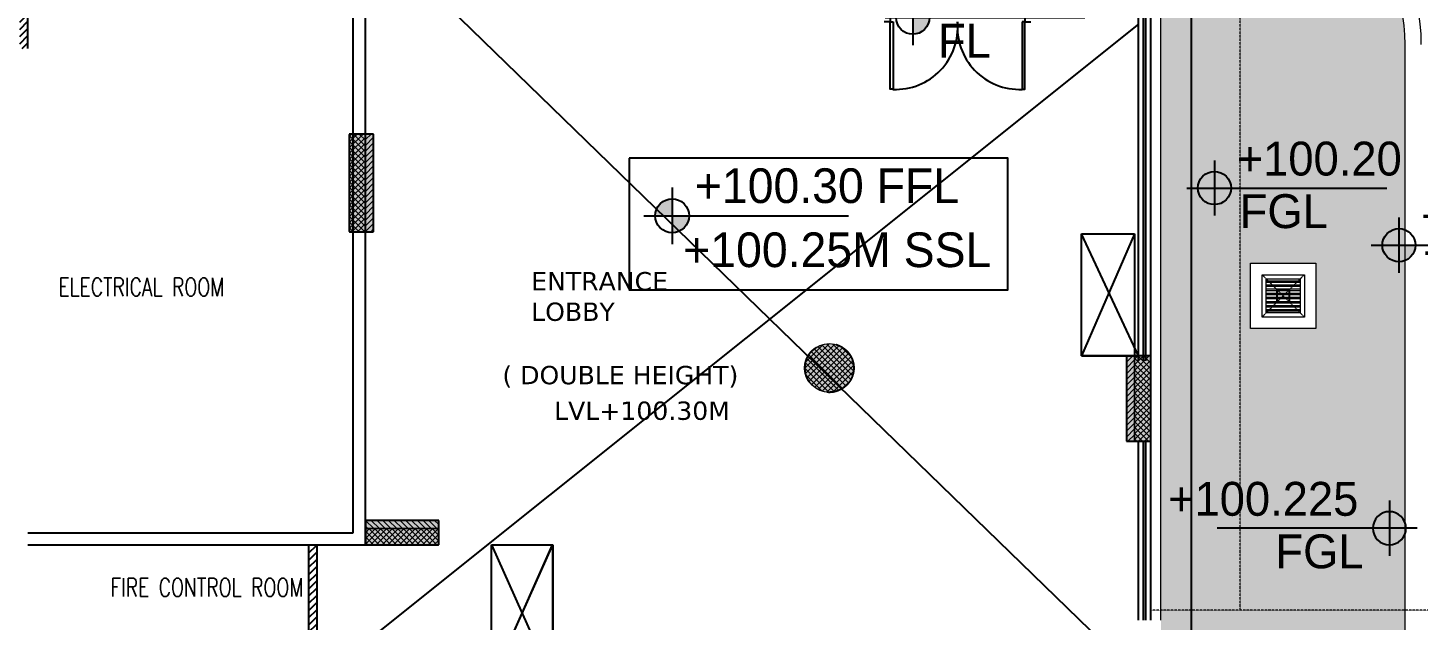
# Model space of a CAD drawing. Header units: millimetres. Extents: x 7964926 to 16080295, y -6277184 to -2986664.
# Drawn here: x 8006886 to 8023973, y -3099535 to -3092254 of the extents above; entities that cross this region are included whole.
import ezdxf

# ---------------------------------------------------------------- set-up
doc = ezdxf.new("R2010")
doc.units = ezdxf.units.MM
doc.header["$LTSCALE"] = 2000
doc.header["$MEASUREMENT"] = 0
for name, pattern in [('( Hidden )', [0.375, 0.25, -0.125]), ('1', [0, 0, 0]), ('DASHED2', [0.375, 0.25, -0.125]), ('HIDDEN', [0.375, 0.25, -0.125])]:
    doc.linetypes.add(name, pattern=pattern)
for name, color, linetype in [('a-col', 8, 'DASHED2'), ('a-cutout', 8, 'Continuous'), ('a-door', 8, 'Continuous'), ('a-ele 0', 8, 'Continuous'), ('a-glazing', 5, 'Continuous'), ('a-hat col', 252, 'Continuous'), ('a-hatch con 1', 253, 'Continuous'), ('a-hatch wall', 8, 'Continuous'), ('a-text m', 8, 'Continuous'), ('a-wall', 8, 'Continuous'), ('a-window', 8, 'Continuous'), ('L-FL', 7, 'Continuous')]:
    doc.layers.add(name, color=color, linetype=linetype)
for name, color, linetype, lineweight in [('Building block', 7, 'Continuous', 9), ('L-CHAMBERS', 50, 'Continuous', 5), ('L-CORECUT', 4, 'Continuous', 5), ('L-ELE 1', 24, 'Continuous', 20), ('L-ELE 2', 30, 'Continuous', 15), ('L-ELE 3', 40, 'Continuous', 9), ('L-Paver 400x400', 250, '1', 13), ('L-SHRUBS', 96, 'Continuous', 18), ('STR-Capital', 8, 'Continuous', 15), ('STR-Column', 250, 'Continuous', 15), ('STR-Column Hatch', 250, 'Continuous', 15), ('STR-Podium Beam', 8, 'Continuous', 15)]:
    doc.layers.add(name, color=color, linetype=linetype, lineweight=lineweight)
doc.styles.add('a-100 txt m', font='romans.shx', dxfattribs={"width": 0.75, "height": 300})
doc.styles.add('a-con txt m', font='verdana.ttf', dxfattribs={"height": 300})
doc.styles.add('Century Gothic', font='GOTHIC.TTF')
doc.styles.get("Standard").update_dxf_attribs({"font": 'romans.shx', "width": 0.75})
pattern_1 = [(45, (1286095.437, 166168.526), (-44.1941738, 44.1941738), [])]
pattern_2 = [(45, (5499551.44, -3591598.786), (-35.3553391, 35.3553391), []), (135, (5499551.44, -3591598.786), (-35.3553391, -35.3553391), [])]
pattern_3 = [(45, (5509201.44, -3594123.786), (-35.3553391, 35.3553391), []), (135, (5509201.44, -3594123.786), (-35.3553391, -35.3553391), [])]
pattern_4 = [(315, (7514197.237, -587125.35), (35.3553391, 35.3553391), []), (45, (7514197.237, -587125.35), (-35.3553391, 35.3553391), [])]
pattern_5 = [(315, (7622327.187, -600937.335), (35.3553391, 35.3553391), [])]
pattern_6 = [(45, (5513663.427, -3483468.836), (-35.3553391, 35.3553391), [])]
pattern_7 = [(45, (5523013.427, -3485993.836), (-35.3553391, 35.3553391), [])]
pattern_8 = [(315, (5509213.427, -3570941.595), (35.3553391, 35.3553391), []), (45, (5509213.427, -3570941.595), (-35.3553391, 35.3553391), [])]

# ---------------------------------------------------------------- blocks, each defined once
blk = doc.blocks.new('basement - column')
at = {"layer": 'a-hat col'}
h = blk.add_hatch(color=256, dxfattribs=at)
h.dxf.hatch_style = 1
h.paths.add_polyline_path([(23050, -7499), (22750, -7499), (22750, -8699), (23050, -8699)])
h = blk.add_hatch(color=256, dxfattribs=at)
h.dxf.hatch_style = 1
edge = h.paths.add_edge_path()
edge.add_arc((28650, -10374), 300, 0, 360)
h = blk.add_hatch(color=256, dxfattribs=at)
h.dxf.hatch_style = 1
h.paths.add_polyline_path([(32600, -10224), (32300, -10224), (32300, -11274), (32600, -11274)])
h = blk.add_hatch(color=256, dxfattribs=at)
h.dxf.hatch_style = 1
h.paths.add_polyline_path([(23850, -12249), (22950, -12249), (22950, -12549), (23850, -12549)])
at = {"layer": 'a-col', "linetype": 'DASHED2', "ltscale": 0.001}
for points in [[(22750, -8699), (23050, -8699), (23050, -7499), (22750, -7499)], [(32300, -11274), (32600, -11274), (32600, -10224), (32300, -10224)], [(22950, -12249), (22950, -12549), (23850, -12549), (23850, -12249)]]:
    blk.add_lwpolyline(points, close=True, dxfattribs=at)
at = {"layer": 'a-col'}
blk.add_circle((28650, -10374), 300, dxfattribs=at)
blk = doc.blocks.new('finish lvl')
h = blk.add_hatch(color=256)
edge = h.paths.add_edge_path()
edge.add_ellipse((0.0378, 0.003), major_axis=(-0.0305, 0.0305), ratio=1, start_angle=-45, end_angle=45)
edge.add_line((-0.0053, 0.003), (0.0378, 0.003))
edge.add_line((0.0378, 0.003), (0.0378, 0.0461))
edge = h.paths.add_edge_path()
edge.add_ellipse((0.0378, 0.003), major_axis=(-0.0305, 0.0305), ratio=1, start_angle=135, end_angle=225)
edge.add_line((0.0809, 0.003), (0.0378, 0.003))
edge.add_line((0.0378, 0.003), (0.0378, -0.0401))
for p, q in [((0.0378, 0.0748), (0.0378, -0.0688)), ((-0.034, 0.003), (0.4857, 0.003))]:
    blk.add_line(p, q)
blk.add_ellipse((0.0378, 0.003), major_axis=(-0.0305, 0.0305), ratio=1, start_param=1.570796326794534, end_param=7.85398163397412)
at = {"layer": 'L-FL'}
for tag, p in [('%%P0.00', (0.1256, 0.0357)), ('FIN.LVL.', (0.1075, -0.103))]:
    blk.add_attdef(tag, p, '', height=0.08, dxfattribs=at)
blk = doc.blocks.new('door1800')
at = {"layer": 'a-door'}
for points in [[(129709, -237812), (129709, -237885), (129583, -237885), (129583, -237812)], [(129709, -239665), (129709, -239592), (129583, -239592), (129583, -239665)]]:
    blk.add_lwpolyline(points, dxfattribs=at)
for points in [[(129583, -237922), (128731, -237922), (128731, -237885), (129583, -237885)], [(129583, -239555), (128731, -239555), (128731, -239592), (129583, -239592)]]:
    blk.add_lwpolyline(points, close=True, dxfattribs=at)
for centre, start, end in [((129517, -237954), 177.6594, 274.8088), ((129517, -239523), 85.1912, 182.3406)]:
    blk.add_arc(centre, 787, start, end, dxfattribs=at)
blk = doc.blocks.new('block 1')
at = {"layer": 'a-hatch con 1'}
h = blk.add_hatch(color=256, dxfattribs=at)
h.dxf.hatch_style = 1
edge = h.paths.add_edge_path()
edge.add_arc((8094319, -2859780), 300, 0, 360)
at = {"layer": 'a-hatch wall'}
h = blk.add_hatch(dxfattribs=at)
h.set_pattern_fill('ANSI31', color=256, scale=500)
h.set_pattern_definition(pattern_1)
h.paths.add_polyline_path([(8084469, -2854355), (8084369, -2854355), (8084369, -2855855), (8084469, -2855855)])
h.paths.add_polyline_path([(8083944, -2855655), (8083844, -2855655), (8083844, -2855855), (8083944, -2855855)])
h.paths.add_polyline_path([(8083944, -2854355), (8083844, -2854355), (8083844, -2854955), (8083944, -2854955)])
h = blk.add_hatch(dxfattribs=at)
h.set_pattern_fill('ANSI31', color=256, scale=500)
h.set_pattern_definition(pattern_1)
h.paths.add_polyline_path([(8088019, -2861955), (8087919, -2861955), (8087919, -2864030), (8088019, -2864030)])
h.paths.add_polyline_path([(8086919, -2863930), (8084469, -2863930), (8084469, -2864030), (8086919, -2864030)])
at = {"layer": 'a-col'}
blk.add_circle((8094319, -2859780), 300, dxfattribs=at)
blk.add_circle((8094319, -2859780), 300, dxfattribs=at)
at = {"layer": 'a-cutout', "linetype": 'HIDDEN', "ltscale": 1000}
for p, q in [((8088619, -2854355), (8098119, -2863580)), ((8098119, -2855555), (8088019, -2863630))]:
    blk.add_line(p, q, dxfattribs=at)
at = {"layer": 'a-ele 0', "color": 8, "linetype": 'HIDDEN', "ltscale": 400}
for p, q in [((8098119, -2859630), (8097419, -2858130)), ((8098069, -2858130), (8097419, -2859630)), ((8097419, -2859630), (8098119, -2859630)), ((8090169, -2863630), (8090919, -2861955)), ((8090169, -2861955), (8090919, -2863630))]:
    blk.add_line(p, q, dxfattribs=at)
for points in [[(8097419, -2858130), (8098069, -2858130), (8098069, -2859630), (8097419, -2859630)], [(8090919, -2863630), (8090169, -2863630), (8090169, -2861955), (8090919, -2861955)]]:
    blk.add_lwpolyline(points, close=True, dxfattribs=at)
at = {"layer": 'a-wall'}
for p, q in [((8084469, -2855855), (8084469, -2854205)), ((8088469, -2861805), (8088469, -2854355)), ((8088619, -2861955), (8088619, -2854355)), ((8084469, -2861805), (8088469, -2861805)), ((8084469, -2861955), (8088619, -2861955)), ((8087919, -2861955), (8087919, -2864030)), ((8088019, -2861955), (8088019, -2864030))]:
    blk.add_line(p, q, dxfattribs=at)
at = {"layer": 'a-window'}
for p, q in [((8098119, -2859693), (8098119, -2855105)), ((8098179, -2859693), (8098179, -2855105)), ((8098209, -2859693), (8098209, -2855105)), ((8098269, -2859693), (8098269, -2855105)), ((8098119, -2862880), (8098119, -2860680)), ((8098179, -2862880), (8098179, -2860680)), ((8098209, -2862880), (8098209, -2860680)), ((8098269, -2862880), (8098269, -2860680))]:
    blk.add_line(p, q, dxfattribs=at)
at = {"layer": 'a-glazing', "xscale": 0.9712230215821644, "yscale": 0.9712230215821644, "zscale": 0.9712230215821644, "rotation": 90.00000000000004}
blk.add_blockref('door1800', (7864026, -2981382), dxfattribs=at)
blk = doc.blocks.new('CHAMBERS')
at = {"layer": 'L-Paver 400x400', "true_color": 0x636466}
h = blk.add_hatch(dxfattribs=at)
h.set_pattern_fill('ANSI32', color=251, scale=135, angle=315)
h.set_pattern_definition([(0, (0.48, 1.42), (1e-14, 50.625), []), (0, (17.355, -15.46), (1e-14, 50.625), [])])
h.paths.add_polyline_path([(7999084, -3148058), (7998664, -3148058), (7998664, -3148478), (7999084, -3148478)])
at = {"layer": 'L-CHAMBERS', "color": 42}
for points in [[(7999274, -3148668), (7998474, -3148668), (7998474, -3147868), (7999274, -3147868)], [(7999134, -3148528), (7998614, -3148528), (7998614, -3148008), (7999134, -3148008)], [(7999084, -3148478), (7998664, -3148478), (7998664, -3148058), (7999084, -3148058)]]:
    blk.add_lwpolyline(points, close=True, dxfattribs=at)
at = {"layer": 'L-Paver 400x400', "color": 251, "linetype": '( Hidden )', "ltscale": 0.005, "true_color": 0x636466}
for p, q in [((7998614, -3148008), (7999134, -3148528)), ((7998614, -3148528), (7999134, -3148008))]:
    blk.add_line(p, q, dxfattribs=at)

msp = doc.modelspace()

# ---------------------------------------------------------------- hatches: boundary and pattern name
at = {"layer": 'L-SHRUBS'}
h = msp.add_hatch(dxfattribs=at)
h.set_pattern_fill('GRASS', color=256, scale=200)
edge = h.paths.add_edge_path()
edge.add_arc((8021507.6, -3092467.9), 2308, 356.46997, 448.43979)
edge.add_line((8021361.2, -3090160), (8020686.2, -3090160))
edge.add_line((8020686.2, -3090310), (8020686.2, -3090860))
edge.add_line((8020686.2, -3090860), (8020686.2, -3090860))
edge.add_line((8020686.2, -3090860), (8020986.3, -3090860))
edge.add_line((8020986.3, -3090860), (8020986.3, -3091560))
edge.add_line((8020986.3, -3091560), (8021186.3, -3091560))
edge.add_line((8020811.3, -3091560), (8020811.3, -3099735))
edge.add_line((8021186.3, -3099735), (8020986.3, -3099735))
edge.add_line((8020986.3, -3099735), (8020986.3, -3100435))
edge.add_line((8020986.3, -3100560), (8020686.2, -3100560))
edge.add_line((8020686.2, -3100435), (8020686.2, -3100435))
edge.add_line((8020686.2, -3100560), (8020386.2, -3100560))
edge.add_line((8020386.2, -3100560), (8016886.2, -3100560))
edge.add_line((8016886.2, -3100435), (8016886.2, -3100562.5))
edge.add_line((8016886.2, -3100562.5), (8014511.3, -3100562.5))
edge.add_line((8014511.3, -3100562.5), (8014511.3, -3103060))
edge.add_line((8014386.1, -3103060), (8015036.3, -3103060))
edge.add_line((8015036.3, -3103060), (8015036.3, -3101660))
edge.add_line((8015036.3, -3101660), (8023811.3, -3101660))
edge.add_line((8023811.3, -3101660), (8023811.3, -3092610))
h.paths.add_polyline_path([(8019078.5, -3100664.9), (8019878.5, -3100664.9), (8019878.5, -3101464.9), (8019078.5, -3101464.9)], flags=16)
h.paths.add_polyline_path([(8022713.1, -3095151), (8021913.5, -3095151), (8021913.5, -3095949.6), (8022713.1, -3095949.6)], flags=16)
h.paths.add_polyline_path([(8023211.3, -3101410), (8023561.3, -3101410), (8023561.3, -3101060), (8023211.3, -3101060)], flags=16)
at = {"layer": 'STR-Column Hatch'}
h = msp.add_hatch(dxfattribs=at)
h.set_pattern_fill('ANSI37', color=250, scale=400)
h.set_pattern_definition(pattern_2)
h.paths.add_polyline_path([(8010836.1, -3094760), (8011036.1, -3094760), (8011036.1, -3093560), (8010836.1, -3093560)])
h = msp.add_hatch(dxfattribs=at)
h.set_pattern_fill('ANSI37', color=250, scale=400)
h.set_pattern_definition(pattern_2)
h.paths.add_polyline_path([(8010836.1, -3094760), (8011036.1, -3094760), (8011036.1, -3093560), (8010836.1, -3093560)])
h = msp.add_hatch(dxfattribs=at)
h.set_pattern_fill('ANSI31', color=250, scale=400)
h.set_pattern_definition(pattern_6)
h.paths.add_polyline_path([(8011036.1, -3094760), (8011136.1, -3094760), (8011136.1, -3093560), (8011036.1, -3093560)])
h = msp.add_hatch(dxfattribs=at)
h.set_pattern_fill('ANSI31', color=250, scale=400)
h.set_pattern_definition(pattern_6)
h.paths.add_polyline_path([(8011036.1, -3094760), (8011136.1, -3094760), (8011136.1, -3093560), (8011036.1, -3093560)])
h = msp.add_hatch(dxfattribs=at)
h.set_pattern_fill('ANSI37', color=250, scale=400, angle=-90)
h.set_pattern_definition(pattern_8)
edge = h.paths.add_edge_path()
edge.add_arc((8016736.1, -3096435), 300, 0, 360)
h = msp.add_hatch(dxfattribs=at)
h.set_pattern_fill('ANSI37', color=250, scale=400, angle=-90)
h.set_pattern_definition(pattern_8)
edge = h.paths.add_edge_path()
edge.add_arc((8016736.1, -3096435), 300, 0, 360)
h = msp.add_hatch(dxfattribs=at)
h.set_pattern_fill('ANSI31', color=250, scale=400)
h.set_pattern_definition(pattern_7)
h.paths.add_polyline_path([(8020386.1, -3097335), (8020486.1, -3097335), (8020486.1, -3096285), (8020386.1, -3096285)])
h = msp.add_hatch(dxfattribs=at)
h.set_pattern_fill('ANSI31', color=250, scale=400)
h.set_pattern_definition(pattern_7)
h.paths.add_polyline_path([(8020386.1, -3097335), (8020486.1, -3097335), (8020486.1, -3096285), (8020386.1, -3096285)])
h = msp.add_hatch(dxfattribs=at)
h.set_pattern_fill('ANSI37', color=250, scale=400)
h.set_pattern_definition(pattern_3)
h.paths.add_polyline_path([(8020486.1, -3097335), (8020686.1, -3097335), (8020686.1, -3096285), (8020486.1, -3096285)])
h = msp.add_hatch(dxfattribs=at)
h.set_pattern_fill('ANSI37', color=250, scale=400)
h.set_pattern_definition(pattern_3)
h.paths.add_polyline_path([(8020486.1, -3097335), (8020686.1, -3097335), (8020686.1, -3096285), (8020486.1, -3096285)])
h = msp.add_hatch(dxfattribs=at)
h.set_pattern_fill('ANSI31', color=250, scale=400, angle=-90)
h.set_pattern_definition(pattern_5)
h.paths.add_polyline_path([(8011036.1, -3098310), (8011036.1, -3098410), (8011936.1, -3098410), (8011936.1, -3098310)])
h = msp.add_hatch(dxfattribs=at)
h.set_pattern_fill('ANSI31', color=250, scale=400, angle=-90)
h.set_pattern_definition(pattern_5)
h.paths.add_polyline_path([(8011036.1, -3098310), (8011036.1, -3098410), (8011936.1, -3098410), (8011936.1, -3098310)])
h = msp.add_hatch(dxfattribs=at)
h.set_pattern_fill('ANSI37', color=250, scale=400, angle=-90)
h.set_pattern_definition(pattern_4)
h.paths.add_polyline_path([(8011036.1, -3098410), (8011036.1, -3098610), (8011936.1, -3098610), (8011936.1, -3098410)])
h = msp.add_hatch(dxfattribs=at)
h.set_pattern_fill('ANSI37', color=250, scale=400, angle=-90)
h.set_pattern_definition(pattern_4)
h.paths.add_polyline_path([(8011036.1, -3098410), (8011036.1, -3098610), (8011936.1, -3098610), (8011936.1, -3098410)])

# ---------------------------------------------------------------- linework, layer by layer
at = {"layer": 'a-ele 0', "color": 8, "linetype": 'HIDDEN', "ltscale": 400}
for p, q in [((8020536.1, -3096285), (8019836.1, -3094785)), ((8020486.1, -3094785), (8019836.1, -3096285)), ((8019836.1, -3096285), (8020536.1, -3096285)), ((8012586.1, -3100285), (8013336.1, -3098610)), ((8012586.1, -3098610), (8013336.1, -3100285))]:
    msp.add_line(p, q, dxfattribs=at)
for points in [[(8019836.1, -3094785), (8020486.1, -3094785), (8020486.1, -3096285), (8019836.1, -3096285)], [(8013336.1, -3100285), (8012586.1, -3100285), (8012586.1, -3098610), (8013336.1, -3098610)]]:
    msp.add_lwpolyline(points, close=True, dxfattribs=at)
at = {"layer": 'L-CORECUT', "const_width": 25}
msp.add_lwpolyline([(8022238.1, -3095476), (8022388.1, -3095476), (8022388.1, -3095626), (8022238.1, -3095626)], close=True, dxfattribs=at)
at = {"layer": 'L-ELE 1'}
msp.add_arc((8021511.3, -3092460), 2500, 0, 90, dxfattribs=at)
at = {"layer": 'L-ELE 2'}
for p, q in [((8020811.3, -3099535), (8020811.3, -3091760)), ((8023811.3, -3101660), (8023811.3, -3092460))]:
    msp.add_line(p, q, dxfattribs=at)
msp.add_arc((8021511.3, -3092460), 2300, 0, 90, dxfattribs=at)
at = {"layer": 'L-ELE 3', "lineweight": 25}
msp.add_line((8021186.3, -3099735), (8021186.3, -3091560), dxfattribs=at)
at = {"layer": 'L-FL', "color": 2, "ltscale": 0.5}
msp.add_lwpolyline([(8014276.2, -3093854.9), (8014276.2, -3095473.5), (8018929.5, -3095473.5), (8018929.5, -3093854.9)], close=True, dxfattribs=at)
at = {"layer": 'STR-Capital', "linetype": 'HIDDEN', "ltscale": 0.005}
msp.add_lwpolyline([(8021786.1, -3099410), (8021786.1, -3087260), (8037486.1, -3087260)], dxfattribs=at)
msp.add_lwpolyline([(8021786.1, -3099410), (8021786.1, -3087260), (8037486.1, -3087260)], dxfattribs=at)
at = {"layer": 'STR-Column', "color": 8}
for points in [[(8010836.1, -3094760), (8011036.1, -3094760), (8011036.1, -3093560), (8010836.1, -3093560)], [(8010836.1, -3094760), (8011036.1, -3094760), (8011036.1, -3093560), (8010836.1, -3093560)], [(8011036.1, -3094760), (8011136.1, -3094760), (8011136.1, -3093560), (8011036.1, -3093560)], [(8011036.1, -3094760), (8011136.1, -3094760), (8011136.1, -3093560), (8011036.1, -3093560)], [(8020386.1, -3097335), (8020486.1, -3097335), (8020486.1, -3096285), (8020386.1, -3096285)], [(8020386.1, -3097335), (8020486.1, -3097335), (8020486.1, -3096285), (8020386.1, -3096285)], [(8020486.1, -3097335), (8020686.1, -3097335), (8020686.1, -3096285), (8020486.1, -3096285)], [(8020486.1, -3097335), (8020686.1, -3097335), (8020686.1, -3096285), (8020486.1, -3096285)], [(8011036.1, -3098310), (8011036.1, -3098410), (8011936.1, -3098410), (8011936.1, -3098310)], [(8011036.1, -3098310), (8011036.1, -3098410), (8011936.1, -3098410), (8011936.1, -3098310)], [(8011036.1, -3098410), (8011036.1, -3098610), (8011936.1, -3098610), (8011936.1, -3098410)], [(8011036.1, -3098410), (8011036.1, -3098610), (8011936.1, -3098610), (8011936.1, -3098410)]]:
    msp.add_lwpolyline(points, close=True, dxfattribs=at)
at = {"layer": 'STR-Column'}
msp.add_circle((8016736.1, -3096435), 300, dxfattribs=at)
msp.add_circle((8016736.1, -3096435), 300, dxfattribs=at)
at = {"layer": 'STR-Podium Beam', "linetype": 'HIDDEN', "lineweight": 5, "ltscale": 0.005}
msp.add_line((8026686.1, -3099410), (8020686.1, -3099410), dxfattribs=at)
msp.add_line((8026686.1, -3099410), (8020686.1, -3099410), dxfattribs=at)

# ---------------------------------------------------------------- block references
at = {"layer": 'Building block', "color": 8}
msp.add_blockref('block 1', (-77582.6, -236654.6), dxfattribs=at)
at = {"layer": 'L-CHAMBERS', "color": 8}
msp.add_blockref('CHAMBERS', (23439.8, 52719.5), dxfattribs=at)
msp.add_blockref('CHAMBERS', (23439.8, 52719.5), dxfattribs=at)
at = {"layer": 'L-FL', "ltscale": 0.5}
ref = msp.add_blockref('finish lvl', (8017582.8, -3092143.5), dxfattribs=dict(at, xscale=4725.606725092182, yscale=4725.606725092182, zscale=4725.606725092182, rotation=0.0002105369682294075))
ref.add_attrib('FIN.LVL.', 'FL', (8018071.6, -3092621.6, 0), dxfattribs={"ltscale": 0.5, "height": 416.57, "rotation": 0.00021, "style": 'Century Gothic'})
ref.add_attrib('%%P0.00', '+100.30', (8018034.1, -3091975.7), dxfattribs={"ltscale": 0.5, "height": 416.57, "rotation": 0.00021, "style": 'Century Gothic'})
ref = msp.add_blockref('finish lvl', (8021290.4, -3094237.8), dxfattribs=dict(at, xscale=4725.606725092182, yscale=4725.606725092182, zscale=4725.606725092182, rotation=0.0002105369682294075))
ref.add_attrib('FIN.LVL.', 'FGL', (8021779.2, -3094715.9, 0), dxfattribs={"ltscale": 0.5, "height": 416.57, "rotation": 0.00021, "style": 'Century Gothic'})
ref.add_attrib('%%P0.00', '+100.20', (8021741.8, -3094070), dxfattribs={"ltscale": 0.5, "height": 416.57, "rotation": 0.00021, "style": 'Century Gothic'})
ref = msp.add_blockref('finish lvl', (8014621.2, -3094579.3), dxfattribs=dict(at, xscale=4835.363999962537, yscale=4835.363999962537, zscale=4835.363999962537, rotation=0.0002105369682294075))
ref.add_attrib('FIN.LVL.', '+100.25M SSL', (8014940.2, -3095195.4, 0), dxfattribs={"ltscale": 0.5, "height": 426.242, "rotation": 0.00021, "style": 'Century Gothic'})
ref.add_attrib('%%P0.00', '+100.30 FFL', (8015083.1, -3094407.6), dxfattribs={"ltscale": 0.5, "height": 426.242, "rotation": 0.00021, "style": 'Century Gothic'})
ref = msp.add_blockref('finish lvl', (8023557.5, -3094940.3), dxfattribs=dict(at, xscale=4725.606725092182, yscale=4725.606725092182, zscale=4725.606725092182, rotation=0.0002105369682294075))
ref.add_attrib('FIN.LVL.', 'TOC', (8024046.4, -3095418.4, 0), dxfattribs={"ltscale": 0.5, "height": 416.57, "rotation": 0.00021, "style": 'Century Gothic'})
ref.add_attrib('%%P0.00', '+100.275', (8024008.9, -3094772.5), dxfattribs={"ltscale": 0.5, "height": 416.57, "rotation": 0.00021, "style": 'Century Gothic'})
ref = msp.add_blockref('finish lvl', (8023797.5, -3098419.3), dxfattribs=dict(at, xscale=-4725.606725092182, yscale=4725.606725092182, zscale=4725.606725092182, rotation=359.9997894630317))
ref.add_attrib('FIN.LVL.', 'FGL', (8022218.4, -3098897.4, 0), dxfattribs={"ltscale": 0.5, "height": 416.57, "rotation": 359.99979, "style": 'Century Gothic'})
ref.add_attrib('%%P0.00', '+100.225', (8020898.6, -3098251.5), dxfattribs={"ltscale": 0.5, "height": 416.57, "rotation": 359.99979, "style": 'Century Gothic'})
at = {"layer": 'STR-Column', "ltscale": 1000}
msp.add_blockref('basement - column', (7988086.1, -3086060.7), dxfattribs=at)

# ---------------------------------------------------------------- texts
at = {"layer": 'a-text m', "char_height": 225}
for s, width, insert, attachment_point, style in [('\\pxt7;ELECTRICAL ROOM', 3795.519, (8007262.4, -3095326.7), 1, 'a-100 txt m'), ('ENTRANCE LOBBY', 2510.623, (8013072.3, -3095860.4), 7, 'a-con txt m'), ('( DOUBLE HEIGHT)', 3628.469, (8012718.1, -3096410), 1, 'a-con txt m'), ('LVL+100.30M', 22506.033, (8013354.2, -3096847.6), 1, 'a-con txt m'), ('\\pxt7;FIRE CONTROL ROOM', 2510.623, (8007901.3, -3099019.6), 1, 'a-100 txt m')]:
    msp.add_mtext_dynamic_manual_height_columns(s, width=width, gutter_width=1, heights=[0], dxfattribs=dict(at, insert=insert, attachment_point=attachment_point, style=style))

doc.saveas('drawing.dxf')
